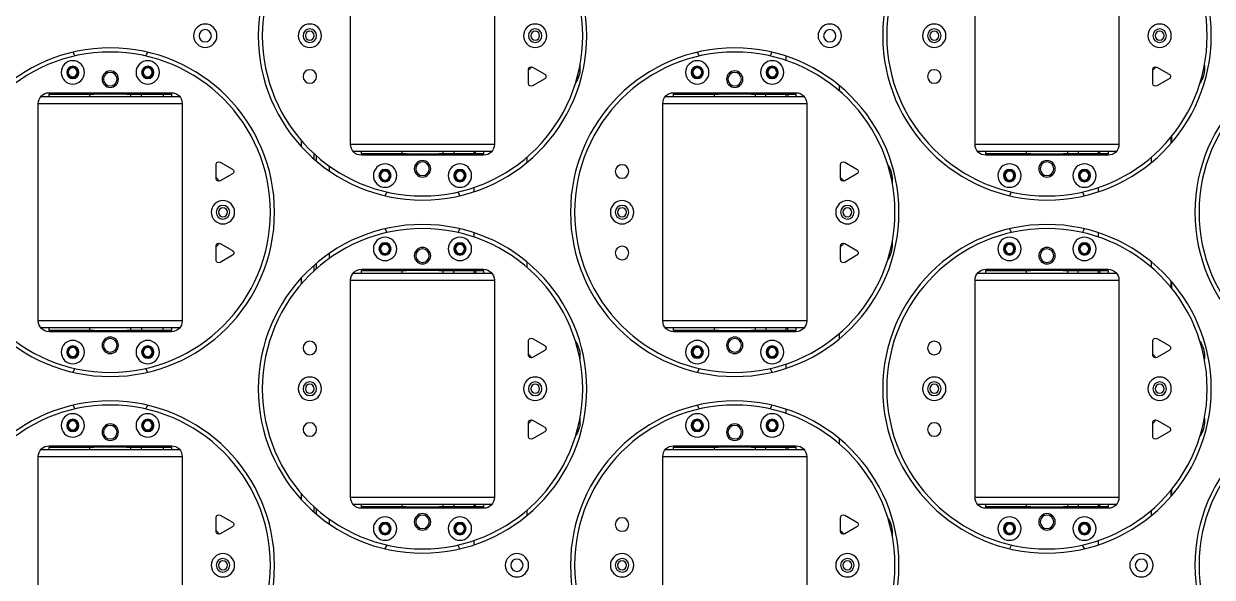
# Model space of a CAD drawing. Header units: millimetres. Extents: x 845401 to 948039, y 511594 to 550263.
# Drawn here: x 927700.8 to 928138.5, y 532132.3 to 532336.1 of the extents above; entities that cross this region are included whole.
import ezdxf

# ---------------------------------------------------------------- set-up
doc = ezdxf.new("R2010")
doc.units = ezdxf.units.MM
doc.layers.add('00', color=7, linetype='Continuous')
doc.layers.add('A-剖-0.10mm.......SECT-L01', color=255, linetype='Continuous', lineweight=18)

# ---------------------------------------------------------------- blocks, each defined once
blk = doc.blocks.new('1260包胶摆轮')
at = {"color": 7, "linetype": 'Continuous', "lineweight": 25}
for p, q in [((4842352.88, 878361.8), (4842352.88, 878281.8)), ((4842405.88, 878281.8), (4842405.88, 878361.8)), ((4842582.88, 878361.8), (4842582.88, 878281.8)), ((4842635.88, 878281.8), (4842635.88, 878361.8)), ((4842513.38, 878314.24), (4842513.38, 878312.66)), ((4842743.38, 878314.24), (4842743.38, 878312.66)), ((4842418.38, 878309.05), (4842419.64, 878310.36)), ((4842418.38, 878309.4), (4842418.38, 878304.2)), ((4842424.38, 878307.66), (4842419.88, 878310.26)), ((4842648.38, 878309.05), (4842649.64, 878310.36)), ((4842648.38, 878309.4), (4842648.38, 878304.2)), ((4842654.38, 878307.66), (4842649.88, 878310.26)), ((4842667.38, 878309.8), (4842667.38, 878310.96)), ((4842419.88, 878303.33), (4842424.38, 878305.93)), ((4842649.88, 878303.33), (4842654.38, 878305.93)), ((4842454.38, 878300.17), (4842454.38, 878302.19)), ((4842455.38, 878303.05), (4842455.38, 878301.07)), ((4842516.88, 878300.8), (4842471.88, 878300.8)), ((4842471.88, 878300.3), (4842471.88, 878300.8)), ((4842486.63, 878300.3), (4842471.88, 878300.3)), ((4842471.88, 878300.3), (4842471.88, 878299.3)), ((4842486.63, 878300.8), (4842486.63, 878300.3)), ((4842487.22, 878300.3), (4842486.63, 878300.3)), ((4842486.88, 878300.3), (4842486.88, 878299.3)), ((4842487.8, 878300.3), (4842487.22, 878300.3)), ((4842488.38, 878300.3), (4842487.8, 878300.3)), ((4842488.38, 878300.8), (4842488.38, 878300.3)), ((4842488.38, 878300.3), (4842500.38, 878300.3)), ((4842500.38, 878300.3), (4842500.38, 878300.8)), ((4842500.97, 878300.3), (4842500.38, 878300.3)), ((4842501.55, 878300.3), (4842500.97, 878300.3)), ((4842502.13, 878300.3), (4842501.55, 878300.3)), ((4842501.88, 878299.3), (4842501.88, 878300.3)), ((4842502.13, 878300.3), (4842502.13, 878300.8)), ((4842516.88, 878300.3), (4842502.13, 878300.3)), ((4842505.88, 878299.3), (4842505.88, 878300.3)), ((4842513.38, 878300.3), (4842513.38, 878299.3)), ((4842513.88, 878300.3), (4842513.88, 878299.3)), ((4842516.88, 878300.8), (4842516.88, 878300.3)), ((4842516.88, 878299.3), (4842516.88, 878300.3)), ((4842532.88, 878303.47), (4842532.88, 878301.51)), ((4842746.88, 878300.8), (4842701.88, 878300.8)), ((4842701.88, 878300.3), (4842701.88, 878300.8)), ((4842716.63, 878300.3), (4842701.88, 878300.3)), ((4842701.88, 878300.3), (4842701.88, 878299.3)), ((4842716.63, 878300.8), (4842716.63, 878300.3)), ((4842717.22, 878300.3), (4842716.63, 878300.3)), ((4842716.88, 878300.3), (4842716.88, 878299.3)), ((4842717.8, 878300.3), (4842717.22, 878300.3)), ((4842718.38, 878300.3), (4842717.8, 878300.3)), ((4842718.38, 878300.8), (4842718.38, 878300.3)), ((4842718.38, 878300.3), (4842730.38, 878300.3)), ((4842730.38, 878300.3), (4842730.38, 878300.8)), ((4842730.97, 878300.3), (4842730.38, 878300.3)), ((4842731.55, 878300.3), (4842730.97, 878300.3)), ((4842732.13, 878300.3), (4842731.55, 878300.3)), ((4842731.88, 878299.3), (4842731.88, 878300.3)), ((4842732.13, 878300.3), (4842732.13, 878300.8)), ((4842746.88, 878300.3), (4842732.13, 878300.3)), ((4842735.88, 878299.3), (4842735.88, 878300.3)), ((4842743.38, 878300.3), (4842743.38, 878299.3)), ((4842743.88, 878300.3), (4842743.88, 878299.3)), ((4842746.88, 878300.8), (4842746.88, 878300.3)), ((4842746.88, 878299.3), (4842746.88, 878300.3)), ((4842762.88, 878303.47), (4842762.88, 878301.51)), ((4842467.88, 878296.8), (4842467.88, 878216.8)), ((4842468.76, 878299.3), (4842520.01, 878299.3)), ((4842520.88, 878216.8), (4842520.88, 878296.8)), ((4842697.88, 878296.8), (4842697.88, 878216.8)), ((4842698.76, 878299.3), (4842750.01, 878299.3)), ((4842750.88, 878216.8), (4842750.88, 878296.8)), ((4842770.38, 878296.1), (4842770.38, 878293.74)), ((4842405.01, 878279.3), (4842353.76, 878279.3)), ((4842356.88, 878279.3), (4842356.88, 878278.3)), ((4842356.88, 878278.3), (4842371.63, 878278.3)), ((4842356.88, 878277.8), (4842356.88, 878278.3)), ((4842371.63, 878278.3), (4842371.63, 878277.8)), ((4842371.63, 878278.3), (4842372.22, 878278.3)), ((4842371.88, 878279.3), (4842371.88, 878278.3)), ((4842372.22, 878278.3), (4842372.8, 878278.3)), ((4842372.8, 878278.3), (4842373.38, 878278.3)), ((4842385.38, 878278.3), (4842373.38, 878278.3)), ((4842373.38, 878278.3), (4842373.38, 878277.8)), ((4842385.38, 878277.8), (4842385.38, 878278.3)), ((4842385.38, 878278.3), (4842385.97, 878278.3)), ((4842385.97, 878278.3), (4842386.55, 878278.3)), ((4842386.55, 878278.3), (4842387.13, 878278.3)), ((4842386.88, 878278.3), (4842386.88, 878279.3)), ((4842387.13, 878277.8), (4842387.13, 878278.3)), ((4842387.13, 878278.3), (4842401.88, 878278.3)), ((4842390.88, 878279.3), (4842390.88, 878278.3)), ((4842398.88, 878278.3), (4842398.88, 878279.3)), ((4842401.88, 878278.3), (4842401.88, 878279.3)), ((4842401.88, 878278.3), (4842401.88, 878277.8)), ((4842635.01, 878279.3), (4842583.76, 878279.3)), ((4842586.88, 878279.3), (4842586.88, 878278.3)), ((4842586.88, 878278.3), (4842601.63, 878278.3)), ((4842586.88, 878277.8), (4842586.88, 878278.3)), ((4842601.63, 878278.3), (4842601.63, 878277.8)), ((4842601.63, 878278.3), (4842602.22, 878278.3)), ((4842601.88, 878279.3), (4842601.88, 878278.3)), ((4842602.22, 878278.3), (4842602.8, 878278.3)), ((4842602.8, 878278.3), (4842603.38, 878278.3)), ((4842615.38, 878278.3), (4842603.38, 878278.3)), ((4842603.38, 878278.3), (4842603.38, 878277.8)), ((4842615.38, 878277.8), (4842615.38, 878278.3)), ((4842615.38, 878278.3), (4842615.97, 878278.3)), ((4842615.97, 878278.3), (4842616.55, 878278.3)), ((4842616.55, 878278.3), (4842617.13, 878278.3)), ((4842616.88, 878278.3), (4842616.88, 878279.3)), ((4842617.13, 878277.8), (4842617.13, 878278.3)), ((4842617.13, 878278.3), (4842631.88, 878278.3)), ((4842620.88, 878279.3), (4842620.88, 878278.3)), ((4842628.38, 878279.3), (4842628.38, 878278.3)), ((4842628.88, 878278.3), (4842628.88, 878279.3)), ((4842631.88, 878278.3), (4842631.88, 878279.3)), ((4842631.88, 878278.3), (4842631.88, 878277.8)), ((4842356.88, 878277.8), (4842401.88, 878277.8)), ((4842533.38, 878274.4), (4842533.38, 878269.2)), ((4842539.38, 878272.66), (4842534.88, 878275.26)), ((4842586.88, 878277.8), (4842631.88, 878277.8)), ((4842647.88, 878275.13), (4842647.88, 878277.09)), ((4842763.38, 878274.4), (4842763.38, 878269.2)), ((4842769.38, 878272.66), (4842764.88, 878275.26)), ((4842534.64, 878268.23), (4842533.38, 878269.54)), ((4842534.88, 878268.33), (4842539.38, 878270.93)), ((4842764.64, 878268.23), (4842763.38, 878269.54)), ((4842764.88, 878268.33), (4842769.38, 878270.93)), ((4842552.38, 878267.63), (4842552.38, 878268.8)), ((4842628.38, 878265.94), (4842628.38, 878264.36)), ((4842782.38, 878267.63), (4842782.38, 878268.8)), ((4842628.38, 878249.24), (4842628.38, 878247.66)), ((4842533.38, 878244.05), (4842534.64, 878245.36)), ((4842533.38, 878244.4), (4842533.38, 878239.2)), ((4842539.38, 878242.66), (4842534.88, 878245.26)), ((4842552.38, 878244.8), (4842552.38, 878245.96)), ((4842763.38, 878244.05), (4842764.64, 878245.36)), ((4842763.38, 878244.4), (4842763.38, 878239.2)), ((4842769.38, 878242.66), (4842764.88, 878245.26)), ((4842782.38, 878244.8), (4842782.38, 878245.96)), ((4842534.88, 878238.33), (4842539.38, 878240.93)), ((4842764.88, 878238.33), (4842769.38, 878240.93)), ((4842353.76, 878234.3), (4842405.01, 878234.3)), ((4842401.88, 878235.8), (4842356.88, 878235.8)), ((4842356.88, 878235.3), (4842356.88, 878235.8)), ((4842371.63, 878235.3), (4842356.88, 878235.3)), ((4842356.88, 878235.3), (4842356.88, 878234.3)), ((4842371.63, 878235.8), (4842371.63, 878235.3)), ((4842372.22, 878235.3), (4842371.63, 878235.3)), ((4842371.88, 878235.3), (4842371.88, 878234.3)), ((4842372.8, 878235.3), (4842372.22, 878235.3)), ((4842373.38, 878235.3), (4842372.8, 878235.3)), ((4842373.38, 878235.8), (4842373.38, 878235.3)), ((4842373.38, 878235.3), (4842385.38, 878235.3)), ((4842385.38, 878235.3), (4842385.38, 878235.8)), ((4842385.97, 878235.3), (4842385.38, 878235.3)), ((4842386.55, 878235.3), (4842385.97, 878235.3)), ((4842387.13, 878235.3), (4842386.55, 878235.3)), ((4842386.88, 878234.3), (4842386.88, 878235.3)), ((4842387.13, 878235.3), (4842387.13, 878235.8)), ((4842401.88, 878235.3), (4842387.13, 878235.3)), ((4842390.88, 878234.3), (4842390.88, 878235.3)), ((4842398.88, 878235.3), (4842398.88, 878234.3)), ((4842401.88, 878235.8), (4842401.88, 878235.3)), ((4842401.88, 878234.3), (4842401.88, 878235.3)), ((4842583.76, 878234.3), (4842635.01, 878234.3)), ((4842631.88, 878235.8), (4842586.88, 878235.8)), ((4842586.88, 878235.3), (4842586.88, 878235.8)), ((4842601.63, 878235.3), (4842586.88, 878235.3)), ((4842586.88, 878235.3), (4842586.88, 878234.3)), ((4842601.63, 878235.8), (4842601.63, 878235.3)), ((4842602.22, 878235.3), (4842601.63, 878235.3)), ((4842601.88, 878235.3), (4842601.88, 878234.3)), ((4842602.8, 878235.3), (4842602.22, 878235.3)), ((4842603.38, 878235.3), (4842602.8, 878235.3)), ((4842603.38, 878235.8), (4842603.38, 878235.3)), ((4842603.38, 878235.3), (4842615.38, 878235.3)), ((4842615.38, 878235.3), (4842615.38, 878235.8)), ((4842615.97, 878235.3), (4842615.38, 878235.3)), ((4842616.55, 878235.3), (4842615.97, 878235.3)), ((4842617.13, 878235.3), (4842616.55, 878235.3)), ((4842616.88, 878234.3), (4842616.88, 878235.3)), ((4842617.13, 878235.3), (4842617.13, 878235.8)), ((4842631.88, 878235.3), (4842617.13, 878235.3)), ((4842620.88, 878234.3), (4842620.88, 878235.3)), ((4842628.38, 878235.3), (4842628.38, 878234.3)), ((4842628.88, 878235.3), (4842628.88, 878234.3)), ((4842631.88, 878235.8), (4842631.88, 878235.3)), ((4842631.88, 878234.3), (4842631.88, 878235.3)), ((4842647.88, 878236.51), (4842647.88, 878238.47)), ((4842352.88, 878231.8), (4842352.88, 878151.8)), ((4842405.88, 878151.8), (4842405.88, 878231.8)), ((4842582.88, 878231.8), (4842582.88, 878151.8)), ((4842635.88, 878151.8), (4842635.88, 878231.8)), ((4842770.38, 878219.85), (4842770.38, 878217.5)), ((4842454.38, 878211.41), (4842454.38, 878213.43)), ((4842455.38, 878212.53), (4842455.38, 878210.55)), ((4842520.01, 878214.3), (4842468.76, 878214.3)), ((4842471.88, 878214.3), (4842471.88, 878213.3)), ((4842471.88, 878212.8), (4842471.88, 878213.3)), ((4842471.88, 878213.3), (4842486.63, 878213.3)), ((4842471.88, 878212.8), (4842516.88, 878212.8)), ((4842486.63, 878213.3), (4842486.63, 878212.8)), ((4842486.63, 878213.3), (4842487.22, 878213.3)), ((4842486.88, 878214.3), (4842486.88, 878213.3)), ((4842487.22, 878213.3), (4842487.8, 878213.3)), ((4842487.8, 878213.3), (4842488.38, 878213.3)), ((4842500.38, 878213.3), (4842488.38, 878213.3)), ((4842488.38, 878213.3), (4842488.38, 878212.8)), ((4842500.38, 878212.8), (4842500.38, 878213.3)), ((4842500.38, 878213.3), (4842500.97, 878213.3)), ((4842500.97, 878213.3), (4842501.55, 878213.3)), ((4842501.55, 878213.3), (4842502.13, 878213.3)), ((4842501.88, 878213.3), (4842501.88, 878214.3)), ((4842502.13, 878213.3), (4842516.88, 878213.3)), ((4842502.13, 878212.8), (4842502.13, 878213.3)), ((4842505.88, 878214.3), (4842505.88, 878213.3)), ((4842513.38, 878214.3), (4842513.38, 878213.3)), ((4842513.88, 878213.3), (4842513.88, 878214.3)), ((4842516.88, 878213.3), (4842516.88, 878214.3)), ((4842516.88, 878213.3), (4842516.88, 878212.8)), ((4842750.01, 878214.3), (4842698.76, 878214.3)), ((4842701.88, 878214.3), (4842701.88, 878213.3)), ((4842701.88, 878213.3), (4842716.63, 878213.3)), ((4842701.88, 878212.8), (4842701.88, 878213.3)), ((4842701.88, 878212.8), (4842746.88, 878212.8)), ((4842716.63, 878213.3), (4842716.63, 878212.8)), ((4842716.63, 878213.3), (4842717.22, 878213.3)), ((4842716.88, 878214.3), (4842716.88, 878213.3)), ((4842717.22, 878213.3), (4842717.8, 878213.3)), ((4842717.8, 878213.3), (4842718.38, 878213.3)), ((4842730.38, 878213.3), (4842718.38, 878213.3)), ((4842718.38, 878213.3), (4842718.38, 878212.8)), ((4842730.38, 878212.8), (4842730.38, 878213.3)), ((4842730.38, 878213.3), (4842730.97, 878213.3)), ((4842730.97, 878213.3), (4842731.55, 878213.3)), ((4842731.55, 878213.3), (4842732.13, 878213.3)), ((4842731.88, 878213.3), (4842731.88, 878214.3)), ((4842732.13, 878213.3), (4842746.88, 878213.3)), ((4842732.13, 878212.8), (4842732.13, 878213.3)), ((4842735.88, 878214.3), (4842735.88, 878213.3)), ((4842743.38, 878214.3), (4842743.38, 878213.3)), ((4842743.88, 878213.3), (4842743.88, 878214.3)), ((4842746.88, 878213.3), (4842746.88, 878214.3)), ((4842746.88, 878213.3), (4842746.88, 878212.8)), ((4842418.38, 878209.4), (4842418.38, 878204.2)), ((4842424.38, 878207.66), (4842419.88, 878210.26)), ((4842532.88, 878212.09), (4842532.88, 878210.13)), ((4842648.38, 878209.4), (4842648.38, 878204.2)), ((4842654.38, 878207.66), (4842649.88, 878210.26)), ((4842762.88, 878212.09), (4842762.88, 878210.13)), ((4842419.64, 878203.23), (4842418.38, 878204.54)), ((4842419.88, 878203.33), (4842424.38, 878205.93)), ((4842649.64, 878203.23), (4842648.38, 878204.54)), ((4842649.88, 878203.33), (4842654.38, 878205.93)), ((4842667.38, 878202.63), (4842667.38, 878203.8)), ((4842513.38, 878200.94), (4842513.38, 878199.36)), ((4842743.38, 878200.94), (4842743.38, 878199.36)), ((4842513.38, 878184.24), (4842513.38, 878182.66)), ((4842743.38, 878184.24), (4842743.38, 878182.66)), ((4842418.38, 878179.05), (4842419.64, 878180.36)), ((4842418.38, 878179.4), (4842418.38, 878174.2)), ((4842424.38, 878177.66), (4842419.88, 878180.26)), ((4842648.38, 878179.05), (4842649.64, 878180.36)), ((4842648.38, 878179.4), (4842648.38, 878174.2)), ((4842654.38, 878177.66), (4842649.88, 878180.26)), ((4842667.38, 878179.8), (4842667.38, 878180.96)), ((4842419.88, 878173.33), (4842424.38, 878175.93)), ((4842455.38, 878173.05), (4842455.38, 878171.07)), ((4842532.88, 878173.47), (4842532.88, 878171.51)), ((4842649.88, 878173.33), (4842654.38, 878175.93)), ((4842762.88, 878173.47), (4842762.88, 878171.51)), ((4842454.38, 878170.17), (4842454.38, 878172.19)), ((4842468.76, 878169.3), (4842520.01, 878169.3)), ((4842516.88, 878170.8), (4842471.88, 878170.8)), ((4842471.88, 878170.3), (4842471.88, 878170.8)), ((4842486.63, 878170.3), (4842471.88, 878170.3)), ((4842471.88, 878170.3), (4842471.88, 878169.3)), ((4842486.63, 878170.8), (4842486.63, 878170.3)), ((4842487.22, 878170.3), (4842486.63, 878170.3)), ((4842486.88, 878170.3), (4842486.88, 878169.3)), ((4842487.8, 878170.3), (4842487.22, 878170.3)), ((4842488.38, 878170.3), (4842487.8, 878170.3)), ((4842488.38, 878170.8), (4842488.38, 878170.3)), ((4842488.38, 878170.3), (4842500.38, 878170.3)), ((4842500.38, 878170.3), (4842500.38, 878170.8)), ((4842500.97, 878170.3), (4842500.38, 878170.3)), ((4842501.55, 878170.3), (4842500.97, 878170.3)), ((4842502.13, 878170.3), (4842501.55, 878170.3)), ((4842501.88, 878169.3), (4842501.88, 878170.3)), ((4842502.13, 878170.3), (4842502.13, 878170.8)), ((4842516.88, 878170.3), (4842502.13, 878170.3)), ((4842505.88, 878169.3), (4842505.88, 878170.3)), ((4842513.38, 878170.3), (4842513.38, 878169.3)), ((4842513.88, 878170.3), (4842513.88, 878169.3)), ((4842516.88, 878170.8), (4842516.88, 878170.3)), ((4842516.88, 878169.3), (4842516.88, 878170.3)), ((4842698.76, 878169.3), (4842750.01, 878169.3)), ((4842746.88, 878170.8), (4842701.88, 878170.8)), ((4842701.88, 878170.3), (4842701.88, 878170.8)), ((4842716.63, 878170.3), (4842701.88, 878170.3)), ((4842701.88, 878170.3), (4842701.88, 878169.3)), ((4842716.63, 878170.8), (4842716.63, 878170.3)), ((4842717.22, 878170.3), (4842716.63, 878170.3)), ((4842716.88, 878170.3), (4842716.88, 878169.3)), ((4842717.8, 878170.3), (4842717.22, 878170.3)), ((4842718.38, 878170.3), (4842717.8, 878170.3)), ((4842718.38, 878170.8), (4842718.38, 878170.3)), ((4842718.38, 878170.3), (4842730.38, 878170.3)), ((4842730.38, 878170.3), (4842730.38, 878170.8)), ((4842730.97, 878170.3), (4842730.38, 878170.3)), ((4842731.55, 878170.3), (4842730.97, 878170.3)), ((4842732.13, 878170.3), (4842731.55, 878170.3)), ((4842731.88, 878169.3), (4842731.88, 878170.3)), ((4842732.13, 878170.3), (4842732.13, 878170.8)), ((4842746.88, 878170.3), (4842732.13, 878170.3)), ((4842735.88, 878169.3), (4842735.88, 878170.3)), ((4842743.38, 878170.3), (4842743.38, 878169.3)), ((4842743.88, 878170.3), (4842743.88, 878169.3)), ((4842746.88, 878170.8), (4842746.88, 878170.3)), ((4842746.88, 878169.3), (4842746.88, 878170.3)), ((4842467.88, 878166.8), (4842467.88, 878086.8)), ((4842520.88, 878086.8), (4842520.88, 878166.8)), ((4842697.88, 878166.8), (4842697.88, 878086.8)), ((4842750.88, 878086.8), (4842750.88, 878166.8)), ((4842770.38, 878166.1), (4842770.38, 878163.74)), ((4842405.01, 878149.3), (4842353.76, 878149.3)), ((4842356.88, 878149.3), (4842356.88, 878148.3)), ((4842356.88, 878148.3), (4842371.63, 878148.3)), ((4842356.88, 878147.8), (4842356.88, 878148.3)), ((4842356.88, 878147.8), (4842401.88, 878147.8)), ((4842371.63, 878148.3), (4842371.63, 878147.8)), ((4842371.63, 878148.3), (4842372.22, 878148.3)), ((4842371.88, 878149.3), (4842371.88, 878148.3)), ((4842372.22, 878148.3), (4842372.8, 878148.3)), ((4842372.8, 878148.3), (4842373.38, 878148.3)), ((4842385.38, 878148.3), (4842373.38, 878148.3)), ((4842373.38, 878148.3), (4842373.38, 878147.8)), ((4842385.38, 878147.8), (4842385.38, 878148.3)), ((4842385.38, 878148.3), (4842385.97, 878148.3)), ((4842385.97, 878148.3), (4842386.55, 878148.3)), ((4842386.55, 878148.3), (4842387.13, 878148.3)), ((4842386.88, 878148.3), (4842386.88, 878149.3)), ((4842387.13, 878148.3), (4842401.88, 878148.3)), ((4842387.13, 878147.8), (4842387.13, 878148.3)), ((4842390.88, 878149.3), (4842390.88, 878148.3)), ((4842398.88, 878148.3), (4842398.88, 878149.3)), ((4842401.88, 878148.3), (4842401.88, 878149.3)), ((4842401.88, 878148.3), (4842401.88, 878147.8)), ((4842635.01, 878149.3), (4842583.76, 878149.3)), ((4842586.88, 878149.3), (4842586.88, 878148.3)), ((4842586.88, 878147.8), (4842586.88, 878148.3)), ((4842586.88, 878148.3), (4842601.63, 878148.3)), ((4842586.88, 878147.8), (4842631.88, 878147.8)), ((4842601.63, 878148.3), (4842601.63, 878147.8)), ((4842601.63, 878148.3), (4842602.22, 878148.3)), ((4842601.88, 878149.3), (4842601.88, 878148.3)), ((4842602.22, 878148.3), (4842602.8, 878148.3)), ((4842602.8, 878148.3), (4842603.38, 878148.3)), ((4842615.38, 878148.3), (4842603.38, 878148.3)), ((4842603.38, 878148.3), (4842603.38, 878147.8)), ((4842615.38, 878147.8), (4842615.38, 878148.3)), ((4842615.38, 878148.3), (4842615.97, 878148.3)), ((4842615.97, 878148.3), (4842616.55, 878148.3)), ((4842616.55, 878148.3), (4842617.13, 878148.3)), ((4842616.88, 878148.3), (4842616.88, 878149.3)), ((4842617.13, 878148.3), (4842631.88, 878148.3)), ((4842617.13, 878147.8), (4842617.13, 878148.3)), ((4842620.88, 878149.3), (4842620.88, 878148.3)), ((4842628.38, 878149.3), (4842628.38, 878148.3)), ((4842628.88, 878148.3), (4842628.88, 878149.3)), ((4842631.88, 878148.3), (4842631.88, 878149.3)), ((4842631.88, 878148.3), (4842631.88, 878147.8)), ((4842647.88, 878145.13), (4842647.88, 878147.09)), ((4842533.38, 878144.4), (4842533.38, 878139.2)), ((4842539.38, 878142.66), (4842534.88, 878145.26)), ((4842763.38, 878144.4), (4842763.38, 878139.2)), ((4842769.38, 878142.66), (4842764.88, 878145.26)), ((4842534.64, 878138.23), (4842533.38, 878139.54)), ((4842534.88, 878138.33), (4842539.38, 878140.93)), ((4842552.38, 878137.63), (4842552.38, 878138.8)), ((4842764.64, 878138.23), (4842763.38, 878139.54)), ((4842764.88, 878138.33), (4842769.38, 878140.93)), ((4842782.38, 878137.63), (4842782.38, 878138.8)), ((4842628.38, 878135.94), (4842628.38, 878134.36))]:
    blk.add_line(p, q, dxfattribs=at)
at = {"color": 8, "linetype": 'Continuous', "lineweight": 25}
for p, q in [((4842460.12, 878306.66), (4842460.12, 878304.83)), ((4842487.22, 878300.8), (4842487.22, 878300.3)), ((4842487.8, 878300.3), (4842487.8, 878300.8)), ((4842500.97, 878300.8), (4842500.97, 878300.3)), ((4842501.55, 878300.3), (4842501.55, 878300.8)), ((4842717.22, 878300.8), (4842717.22, 878300.3)), ((4842717.8, 878300.3), (4842717.8, 878300.8)), ((4842730.97, 878300.8), (4842730.97, 878300.3)), ((4842731.55, 878300.3), (4842731.55, 878300.8)), ((4842449.64, 878295.26), (4842449.64, 878297.52)), ((4842520.88, 878296.8), (4842467.88, 878296.8)), ((4842750.88, 878296.8), (4842697.88, 878296.8)), ((4842770.15, 878296.37), (4842770.15, 878294.03)), ((4842352.88, 878281.8), (4842405.88, 878281.8)), ((4842372.22, 878278.3), (4842372.22, 878277.8)), ((4842372.8, 878277.8), (4842372.8, 878278.3)), ((4842385.97, 878278.3), (4842385.97, 878277.8)), ((4842386.55, 878277.8), (4842386.55, 878278.3)), ((4842582.88, 878281.8), (4842635.88, 878281.8)), ((4842602.22, 878278.3), (4842602.22, 878277.8)), ((4842602.8, 878277.8), (4842602.8, 878278.3)), ((4842615.97, 878278.3), (4842615.97, 878277.8)), ((4842616.55, 878277.8), (4842616.55, 878278.3)), ((4842372.22, 878235.8), (4842372.22, 878235.3)), ((4842372.8, 878235.3), (4842372.8, 878235.8)), ((4842385.97, 878235.8), (4842385.97, 878235.3)), ((4842386.55, 878235.3), (4842386.55, 878235.8)), ((4842602.22, 878235.8), (4842602.22, 878235.3)), ((4842602.8, 878235.3), (4842602.8, 878235.8)), ((4842615.97, 878235.8), (4842615.97, 878235.3)), ((4842616.55, 878235.3), (4842616.55, 878235.8)), ((4842405.88, 878231.8), (4842352.88, 878231.8)), ((4842635.88, 878231.8), (4842582.88, 878231.8)), ((4842449.64, 878216.07), (4842449.64, 878218.34)), ((4842467.88, 878216.8), (4842520.88, 878216.8)), ((4842697.88, 878216.8), (4842750.88, 878216.8)), ((4842770.15, 878219.56), (4842770.15, 878217.23)), ((4842487.22, 878213.3), (4842487.22, 878212.8)), ((4842487.8, 878212.8), (4842487.8, 878213.3)), ((4842500.97, 878213.3), (4842500.97, 878212.8)), ((4842501.55, 878212.8), (4842501.55, 878213.3)), ((4842717.22, 878213.3), (4842717.22, 878212.8)), ((4842717.8, 878212.8), (4842717.8, 878213.3)), ((4842730.97, 878213.3), (4842730.97, 878212.8)), ((4842731.55, 878212.8), (4842731.55, 878213.3)), ((4842460.12, 878208.77), (4842460.12, 878206.94)), ((4842460.12, 878176.66), (4842460.12, 878174.83)), ((4842487.22, 878170.8), (4842487.22, 878170.3)), ((4842487.8, 878170.3), (4842487.8, 878170.8)), ((4842500.97, 878170.8), (4842500.97, 878170.3)), ((4842501.55, 878170.3), (4842501.55, 878170.8)), ((4842717.22, 878170.8), (4842717.22, 878170.3)), ((4842717.8, 878170.3), (4842717.8, 878170.8)), ((4842730.97, 878170.8), (4842730.97, 878170.3)), ((4842731.55, 878170.3), (4842731.55, 878170.8)), ((4842449.64, 878165.26), (4842449.64, 878167.52)), ((4842520.88, 878166.8), (4842467.88, 878166.8)), ((4842750.88, 878166.8), (4842697.88, 878166.8)), ((4842770.15, 878166.37), (4842770.15, 878164.03)), ((4842352.88, 878151.8), (4842405.88, 878151.8)), ((4842582.88, 878151.8), (4842635.88, 878151.8)), ((4842372.22, 878148.3), (4842372.22, 878147.8)), ((4842372.8, 878147.8), (4842372.8, 878148.3)), ((4842385.97, 878148.3), (4842385.97, 878147.8)), ((4842386.55, 878147.8), (4842386.55, 878148.3)), ((4842602.22, 878148.3), (4842602.22, 878147.8)), ((4842602.8, 878147.8), (4842602.8, 878148.3)), ((4842615.97, 878148.3), (4842615.97, 878147.8)), ((4842616.55, 878147.8), (4842616.55, 878148.3))]:
    blk.add_line(p, q, dxfattribs=at)
at = {"color": 7, "linetype": 'Continuous', "lineweight": 25, "flags": 128}
for points in [[(4842480.67, 878315.72), (4842480.69, 878315.66), (4842481.36, 878314.34)], [(4842507.4, 878314.34), (4842508.07, 878315.66), (4842508.1, 878315.72)], [(4842710.67, 878315.72), (4842710.69, 878315.66), (4842711.36, 878314.34)], [(4842737.4, 878314.34), (4842738.07, 878315.66), (4842738.1, 878315.72)], [(4842366.36, 878264.25), (4842366.2, 878263.96), (4842365.67, 878262.87)], [(4842393.1, 878262.87), (4842392.56, 878263.96), (4842392.4, 878264.25)], [(4842596.36, 878264.25), (4842596.2, 878263.96), (4842595.67, 878262.87)], [(4842623.1, 878262.87), (4842622.56, 878263.96), (4842622.4, 878264.25)], [(4842365.67, 878250.72), (4842365.69, 878250.66), (4842366.36, 878249.34)], [(4842392.4, 878249.34), (4842393.07, 878250.66), (4842393.1, 878250.72)], [(4842595.67, 878250.72), (4842595.69, 878250.66), (4842596.36, 878249.34)], [(4842622.4, 878249.34), (4842623.07, 878250.66), (4842623.1, 878250.72)], [(4842481.36, 878199.25), (4842481.2, 878198.96), (4842480.67, 878197.87)], [(4842508.1, 878197.87), (4842507.56, 878198.96), (4842507.4, 878199.25)], [(4842711.36, 878199.25), (4842711.2, 878198.96), (4842710.67, 878197.87)], [(4842738.1, 878197.87), (4842737.56, 878198.96), (4842737.4, 878199.25)], [(4842480.67, 878185.72), (4842480.69, 878185.66), (4842481.36, 878184.34)], [(4842507.4, 878184.34), (4842508.07, 878185.66), (4842508.1, 878185.72)], [(4842710.67, 878185.72), (4842710.69, 878185.66), (4842711.36, 878184.34)], [(4842737.4, 878184.34), (4842738.07, 878185.66), (4842738.1, 878185.72)], [(4842366.36, 878134.25), (4842366.2, 878133.96), (4842365.67, 878132.87)], [(4842393.1, 878132.87), (4842392.56, 878133.96), (4842392.4, 878134.25)], [(4842596.36, 878134.25), (4842596.2, 878133.96), (4842595.67, 878132.87)], [(4842623.1, 878132.87), (4842622.56, 878133.96), (4842622.4, 878134.25)]]:
    blk.add_lwpolyline(points, dxfattribs=at)
at = {"color": 7, "linetype": 'Continuous', "lineweight": 25}
for centre, radius in [((4842379.38, 878321.8), 60.5), ((4842379.38, 878321.8), 59), ((4842609.38, 878321.8), 60.5), ((4842609.38, 878321.8), 59), ((4842839.38, 878321.8), 60.5), ((4842839.38, 878321.8), 59), ((4842420.88, 878321.8), 4.3), ((4842420.88, 878321.8), 2.5), ((4842420.88, 878321.8), 1.65), ((4842529.17, 878321.8), 4.3), ((4842529.17, 878321.8), 2.25), ((4842567.88, 878321.8), 4.3), ((4842567.88, 878321.8), 2.5), ((4842567.88, 878321.8), 1.65), ((4842650.88, 878321.8), 4.3), ((4842650.88, 878321.8), 2.5), ((4842650.88, 878321.8), 1.65), ((4842759.17, 878321.8), 4.3), ((4842759.17, 878321.8), 2.25), ((4842494.38, 878256.8), 60.5), ((4842494.38, 878256.8), 59), ((4842724.38, 878256.8), 60.5), ((4842724.38, 878256.8), 59), ((4842480.58, 878308.3), 4.3), ((4842480.58, 878308.3), 2.25), ((4842480.58, 878308.3), 2.02), ((4842480.58, 878308.3), 1.65), ((4842494.38, 878305.8), 3.02), ((4842508.18, 878308.3), 4.3), ((4842508.18, 878308.3), 2.25), ((4842508.18, 878308.3), 2.03), ((4842508.18, 878308.3), 1.65), ((4842567.88, 878306.8), 2.5), ((4842710.58, 878308.3), 4.3), ((4842710.58, 878308.3), 2.25), ((4842710.58, 878308.3), 2.02), ((4842710.58, 878308.3), 1.65), ((4842724.38, 878305.8), 3.02), ((4842738.18, 878308.3), 4.3), ((4842738.18, 878308.3), 2.25), ((4842738.18, 878308.3), 2.03), ((4842738.18, 878308.3), 1.65), ((4842494.38, 878305.8), 2.5), ((4842724.38, 878305.8), 2.5), ((4842365.58, 878270.3), 4.3), ((4842379.38, 878272.8), 3.03), ((4842379.38, 878272.8), 2.5), ((4842393.18, 878270.3), 4.3), ((4842452.88, 878271.8), 2.5), ((4842595.58, 878270.3), 4.3), ((4842609.38, 878272.8), 3.03), ((4842609.38, 878272.8), 2.5), ((4842623.18, 878270.3), 4.3), ((4842682.88, 878271.8), 2.5), ((4842365.58, 878270.3), 2.25), ((4842365.58, 878270.3), 2.03), ((4842365.58, 878270.3), 1.65), ((4842393.18, 878270.3), 2.25), ((4842393.18, 878270.3), 2.03), ((4842393.18, 878270.3), 1.65), ((4842595.58, 878270.3), 2.25), ((4842595.58, 878270.3), 2.03), ((4842595.58, 878270.3), 1.65), ((4842623.18, 878270.3), 2.25), ((4842623.18, 878270.3), 2.03), ((4842623.18, 878270.3), 1.65), ((4842452.88, 878256.8), 4.3), ((4842535.88, 878256.8), 4.3), ((4842682.88, 878256.8), 4.3), ((4842765.88, 878256.8), 4.3), ((4842452.88, 878256.8), 2.5), ((4842452.88, 878256.8), 1.65), ((4842535.88, 878256.8), 2.5), ((4842535.88, 878256.8), 1.65), ((4842682.88, 878256.8), 2.5), ((4842682.88, 878256.8), 1.65), ((4842765.88, 878256.8), 2.5), ((4842765.88, 878256.8), 1.65), ((4842379.38, 878191.8), 60.5), ((4842609.38, 878191.8), 60.5), ((4842839.38, 878191.8), 60.5), ((4842379.38, 878191.8), 59), ((4842365.58, 878243.3), 4.3), ((4842393.18, 878243.3), 4.3), ((4842609.38, 878191.8), 59), ((4842595.58, 878243.3), 4.3), ((4842623.18, 878243.3), 4.3), ((4842839.38, 878191.8), 59), ((4842365.58, 878243.3), 2.25), ((4842365.58, 878243.3), 2.03), ((4842365.58, 878243.3), 1.65), ((4842379.38, 878240.8), 3.03), ((4842379.38, 878240.8), 2.5), ((4842393.18, 878243.3), 2.25), ((4842393.18, 878243.3), 2.03), ((4842393.18, 878243.3), 1.65), ((4842452.88, 878241.8), 2.5), ((4842595.58, 878243.3), 2.25), ((4842595.58, 878243.3), 2.02), ((4842595.58, 878243.3), 1.65), ((4842609.38, 878240.8), 3.03), ((4842609.38, 878240.8), 2.5), ((4842623.18, 878243.3), 2.25), ((4842623.18, 878243.3), 2.02), ((4842623.18, 878243.3), 1.65), ((4842682.88, 878241.8), 2.5), ((4842480.58, 878205.3), 4.3), ((4842494.38, 878207.8), 3.03), ((4842494.38, 878207.8), 2.5), ((4842508.18, 878205.3), 4.3), ((4842567.88, 878206.8), 2.5), ((4842710.58, 878205.3), 4.3), ((4842724.38, 878207.8), 3.03), ((4842724.38, 878207.8), 2.5), ((4842738.18, 878205.3), 4.3), ((4842480.58, 878205.3), 2.25), ((4842480.58, 878205.3), 2.03), ((4842480.58, 878205.3), 1.65), ((4842508.18, 878205.3), 2.25), ((4842508.18, 878205.3), 2.03), ((4842508.18, 878205.3), 1.65), ((4842710.58, 878205.3), 2.25), ((4842710.58, 878205.3), 2.03), ((4842710.58, 878205.3), 1.65), ((4842738.18, 878205.3), 2.25), ((4842738.18, 878205.3), 2.03), ((4842738.18, 878205.3), 1.65), ((4842420.88, 878191.8), 4.3), ((4842567.88, 878191.8), 4.3), ((4842650.88, 878191.8), 4.3), ((4842420.88, 878191.8), 2.5), ((4842420.88, 878191.8), 1.65), ((4842567.88, 878191.8), 2.5), ((4842567.88, 878191.8), 1.65), ((4842650.88, 878191.8), 2.5), ((4842650.88, 878191.8), 1.65), ((4842494.38, 878126.8), 60.5), ((4842724.38, 878126.8), 60.5), ((4842494.38, 878126.8), 59), ((4842480.58, 878178.3), 4.3), ((4842508.18, 878178.3), 4.3), ((4842724.38, 878126.8), 59), ((4842710.58, 878178.3), 4.3), ((4842738.18, 878178.3), 4.3), ((4842480.58, 878178.3), 2.25), ((4842480.58, 878178.3), 2.03), ((4842480.58, 878178.3), 1.65), ((4842494.38, 878175.8), 3.03), ((4842494.38, 878175.8), 2.5), ((4842508.18, 878178.3), 2.25), ((4842508.18, 878178.3), 2.03), ((4842508.18, 878178.3), 1.65), ((4842567.88, 878176.8), 2.5), ((4842710.58, 878178.3), 2.25), ((4842710.58, 878178.3), 2.03), ((4842710.58, 878178.3), 1.65), ((4842724.38, 878175.8), 3.03), ((4842724.38, 878175.8), 2.5), ((4842738.18, 878178.3), 2.25), ((4842738.18, 878178.3), 2.03), ((4842738.18, 878178.3), 1.65), ((4842365.58, 878140.3), 4.3), ((4842365.58, 878140.3), 2.25), ((4842379.38, 878142.8), 3.03), ((4842379.38, 878142.8), 2.5), ((4842393.18, 878140.3), 4.3), ((4842393.18, 878140.3), 2.25), ((4842452.88, 878141.8), 2.5), ((4842595.58, 878140.3), 4.3), ((4842595.58, 878140.3), 2.25), ((4842609.38, 878142.8), 3.03), ((4842609.38, 878142.8), 2.5), ((4842623.18, 878140.3), 4.3), ((4842623.18, 878140.3), 2.25), ((4842682.88, 878141.8), 2.5), ((4842365.58, 878140.3), 2.03), ((4842365.58, 878140.3), 1.65), ((4842393.18, 878140.3), 2.03), ((4842393.18, 878140.3), 1.65), ((4842595.58, 878140.3), 2.03), ((4842595.58, 878140.3), 1.65), ((4842623.18, 878140.3), 2.03), ((4842623.18, 878140.3), 1.65), ((4842414.38, 878126.8), 4.3), ((4842452.88, 878126.8), 4.3), ((4842452.88, 878126.8), 2.5), ((4842535.88, 878126.8), 4.3), ((4842535.88, 878126.8), 2.5), ((4842644.38, 878126.8), 4.3), ((4842682.88, 878126.8), 4.3), ((4842682.88, 878126.8), 2.5), ((4842765.88, 878126.8), 4.3), ((4842765.88, 878126.8), 2.5), ((4842414.38, 878126.8), 2.25), ((4842452.88, 878126.8), 1.65), ((4842535.88, 878126.8), 1.65), ((4842644.38, 878126.8), 2.25), ((4842682.88, 878126.8), 1.65), ((4842765.88, 878126.8), 1.65)]:
    blk.add_circle(centre, radius, dxfattribs=at)
for centre, radius, start, end in [((4842419.38, 878309.4), 1, 60, 180), ((4842649.38, 878309.4), 1, 60, 180), ((4842657.63, 878309.8), 9.75, 326.5886, 0), ((4842423.88, 878306.8), 1, 300, 60), ((4842653.88, 878306.8), 1, 300, 60), ((4842419.38, 878304.2), 1, 180, 300), ((4842471.88, 878296.8), 4, 90, 180), ((4842516.88, 878296.8), 4, 0, 90), ((4842649.38, 878304.2), 1, 180, 300), ((4842701.88, 878296.8), 4, 90, 180), ((4842746.88, 878296.8), 4, 0, 90), ((4842356.88, 878281.8), 4, 180, 270), ((4842401.88, 878281.8), 4, 270, 0), ((4842586.88, 878281.8), 4, 180, 270), ((4842631.88, 878281.8), 4, 270, 0), ((4842534.38, 878274.4), 1, 60, 180), ((4842542.63, 878268.8), 9.75, 0, 33.4114), ((4842764.38, 878274.4), 1, 60, 180), ((4842772.63, 878268.8), 9.75, 0, 33.4114), ((4842538.88, 878271.8), 1, 300, 60), ((4842768.88, 878271.8), 1, 300, 60), ((4842534.38, 878269.2), 1, 180, 300), ((4842764.38, 878269.2), 1, 180, 300), ((4842534.38, 878244.4), 1, 60, 180), ((4842542.63, 878244.8), 9.75, 326.5886, 0), ((4842764.38, 878244.4), 1, 60, 180), ((4842772.63, 878244.8), 9.75, 326.5886, 0), ((4842534.38, 878239.2), 1, 180, 300), ((4842538.88, 878241.8), 1, 300, 60), ((4842764.38, 878239.2), 1, 180, 300), ((4842768.88, 878241.8), 1, 300, 60), ((4842356.88, 878231.8), 4, 90, 180), ((4842401.88, 878231.8), 4, 0, 90), ((4842586.88, 878231.8), 4, 90, 180), ((4842631.88, 878231.8), 4, 0, 90), ((4842471.88, 878216.8), 4, 180, 270), ((4842516.88, 878216.8), 4, 270, 0), ((4842701.88, 878216.8), 4, 180, 270), ((4842746.88, 878216.8), 4, 270, 0), ((4842419.38, 878209.4), 1, 60, 180), ((4842649.38, 878209.4), 1, 60, 180), ((4842657.63, 878203.8), 9.75, 0, 33.4114), ((4842419.38, 878204.2), 1, 180, 300), ((4842423.88, 878206.8), 1, 300, 60), ((4842649.38, 878204.2), 1, 180, 300), ((4842653.88, 878206.8), 1, 300, 60), ((4842419.38, 878179.4), 1, 60, 180), ((4842423.88, 878176.8), 1, 300, 60), ((4842649.38, 878179.4), 1, 60, 180), ((4842653.88, 878176.8), 1, 300, 60), ((4842657.63, 878179.8), 9.75, 326.5886, 0), ((4842419.38, 878174.2), 1, 180, 300), ((4842649.38, 878174.2), 1, 180, 300), ((4842471.88, 878166.8), 4, 90, 180), ((4842516.88, 878166.8), 4, 0, 90), ((4842701.88, 878166.8), 4, 90, 180), ((4842746.88, 878166.8), 4, 0, 90), ((4842356.88, 878151.8), 4, 180, 270), ((4842401.88, 878151.8), 4, 270, 0), ((4842586.88, 878151.8), 4, 180, 270), ((4842631.88, 878151.8), 4, 270, 0), ((4842534.38, 878144.4), 1, 60, 180), ((4842538.88, 878141.8), 1, 300, 60), ((4842542.63, 878138.8), 9.75, 0, 33.4114), ((4842764.38, 878144.4), 1, 60, 180), ((4842768.88, 878141.8), 1, 300, 60), ((4842772.63, 878138.8), 9.75, 0, 33.4114), ((4842534.38, 878139.2), 1, 180, 300), ((4842764.38, 878139.2), 1, 180, 300)]:
    blk.add_arc(centre, radius, start, end, dxfattribs=at)
blk = doc.blocks.new('小盘摆轮加过渡板')
at = {"layer": 'A-剖-0.10mm.......SECT-L01', "color": 1, "xscale": -1, "rotation": 180}
blk.add_blockref('1260包胶摆轮', (-4107700.62, 1220537.36), dxfattribs=at)
blk = doc.blocks.new('C线')
blk.add_blockref('小盘摆轮加过渡板', (274923.7, 128758.97, 25.38))

msp = doc.modelspace()

# ---------------------------------------------------------------- block references
at = {"layer": '00'}
msp.add_blockref('C线', (-81869.83, 61162.22), dxfattribs=at)

doc.saveas('drawing.dxf')
